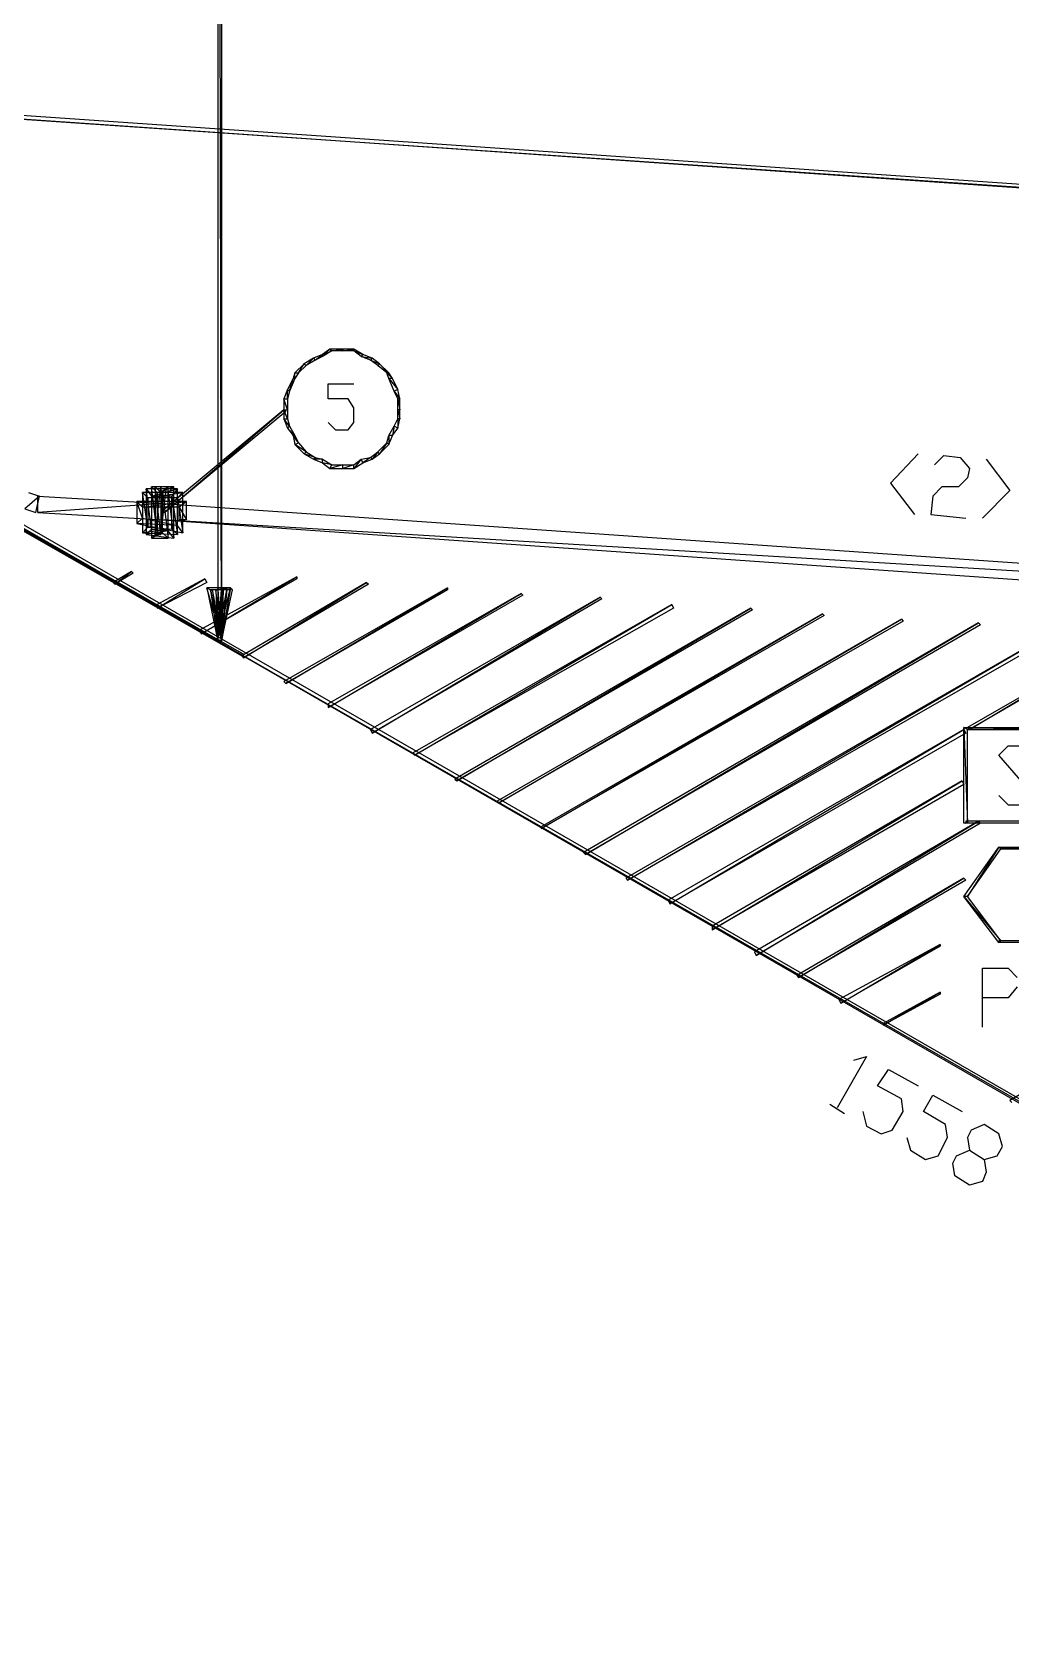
# Model space of a CAD drawing. Header units: millimetres. Extents: x 43 to 1147, y -811 to -31.
# Drawn here: x 334.2 to 398.1, y -571.8 to -466.8 of the extents above; entities that cross this region are included whole.
import ezdxf

# ---------------------------------------------------------------- set-up
doc = ezdxf.new("R2010")
doc.units = ezdxf.units.MM
doc.layers.add('EDITED_LINES', color=4, linetype='Continuous')

msp = doc.modelspace()

# ---------------------------------------------------------------- linework, layer by layer
at = {"layer": 'EDITED_LINES'}
for p, q in [((346.6, -506.56), (346.36, -398.68)), ((346.36, -398.68), (346.36, -506.56)), ((346.6, -506.56), (346.36, -398.68)), ((346.6, -398.68), (346.6, -506.56)), ((561.16, -487.96), (330.28, -472)), ((330.28, -472.24), (561.16, -487.96)), ((330.28, -472.24), (561.16, -487.96)), ((561.16, -488.2), (330.28, -472.24)), ((352, -488.44), (351.4, -489.04)), ((351.64, -489.04), (352, -488.44)), ((351.64, -489.04), (352, -488.44)), ((352.6, -488.08), (352, -488.44)), ((352, -488.44), (352.12, -488.56)), ((352, -488.44), (352.12, -488.56)), ((352.12, -488.56), (352.6, -488.08)), ((352.12, -488.56), (352.6, -488.08)), ((352.72, -488.2), (352.12, -488.56)), ((353.2, -487.84), (352.6, -488.08)), ((352.6, -488.08), (352.72, -488.2)), ((352.6, -488.08), (352.72, -488.2)), ((352.72, -488.2), (353.2, -487.84)), ((352.72, -488.2), (353.2, -487.84)), ((353.2, -487.96), (352.72, -488.2)), ((353.2, -487.96), (353.68, -487.48)), ((353.68, -487.48), (353.2, -487.84)), ((353.2, -487.96), (353.68, -487.48)), ((353.8, -487.6), (353.2, -487.96)), ((353.2, -487.84), (353.2, -487.96)), ((353.2, -487.84), (353.2, -487.96)), ((353.68, -487.48), (353.8, -487.6)), ((354.52, -487.48), (353.68, -487.48)), ((353.68, -487.48), (353.8, -487.6)), ((353.8, -487.6), (354.52, -487.48)), ((353.8, -487.6), (354.52, -487.48)), ((354.52, -487.6), (353.8, -487.6)), ((354.52, -487.48), (354.52, -487.6)), ((354.52, -487.48), (354.52, -487.6)), ((354.52, -487.6), (355.24, -487.48)), ((355.24, -487.48), (354.52, -487.48)), ((354.52, -487.6), (355.24, -487.48)), ((355.24, -487.6), (354.52, -487.6)), ((355.24, -487.48), (355.24, -487.6)), ((355.24, -487.48), (355.24, -487.6)), ((355.84, -487.84), (355.24, -487.48)), ((355.24, -487.6), (355.84, -487.84)), ((355.24, -487.6), (355.84, -487.84)), ((355.72, -487.96), (355.24, -487.6)), ((355.84, -487.84), (355.72, -487.96)), ((355.84, -487.84), (355.72, -487.96)), ((355.72, -487.96), (356.44, -488.08)), ((355.72, -487.96), (356.44, -488.08)), ((356.32, -488.2), (355.72, -487.96)), ((356.44, -488.08), (355.84, -487.84)), ((356.44, -488.08), (356.32, -488.2)), ((356.44, -488.08), (356.32, -488.2)), ((356.32, -488.2), (356.92, -488.44)), ((356.32, -488.2), (356.92, -488.44)), ((356.8, -488.56), (356.32, -488.2)), ((356.92, -488.44), (356.44, -488.08)), ((356.92, -488.44), (356.8, -488.56)), ((356.92, -488.44), (356.8, -488.56)), ((357.52, -489.04), (356.92, -488.44)), ((351.28, -489.4), (350.92, -490.12)), ((351.04, -490.24), (351.28, -489.4)), ((351.04, -490.24), (351.28, -489.4)), ((351.4, -489.4), (351.04, -490.24)), ((351.4, -489.04), (351.28, -489.4)), ((351.28, -489.4), (351.4, -489.4)), ((351.28, -489.4), (351.4, -489.4)), ((351.4, -489.4), (351.4, -489.04)), ((351.4, -489.4), (351.4, -489.04)), ((351.4, -489.04), (351.64, -489.04)), ((351.64, -489.04), (351.4, -489.4)), ((351.4, -489.04), (351.64, -489.04)), ((352.12, -488.56), (351.64, -489.04)), ((356.8, -488.56), (357.52, -489.04)), ((356.8, -488.56), (357.52, -489.04)), ((357.4, -489.04), (356.8, -488.56)), ((357.52, -489.04), (357.4, -489.04)), ((357.52, -489.04), (357.4, -489.04)), ((357.4, -489.04), (357.76, -489.4)), ((357.4, -489.04), (357.76, -489.4)), ((357.52, -489.4), (357.4, -489.04)), ((357.76, -489.4), (357.52, -489.04)), ((357.76, -489.4), (357.52, -489.4)), ((357.76, -489.4), (357.52, -489.4)), ((357.52, -489.4), (358.12, -490.12)), ((357.52, -489.4), (358.12, -490.12)), ((357.88, -490.24), (357.52, -489.4)), ((358.12, -490.12), (357.76, -489.4)), ((350.92, -490.12), (350.68, -490.72)), ((350.92, -490.72), (350.92, -490.12)), ((350.92, -490.72), (350.92, -490.12)), ((350.92, -490.12), (351.04, -490.24)), ((350.92, -490.12), (351.04, -490.24)), ((351.04, -490.24), (350.92, -490.72)), ((353.56, -490.72), (353.56, -489.76)), ((353.56, -489.76), (355.24, -489.76)), ((358.12, -490.12), (357.88, -490.24)), ((358.12, -490.12), (357.88, -490.24)), ((357.88, -490.24), (358.24, -490.72)), ((357.88, -490.24), (358.24, -490.72)), ((358.12, -490.72), (357.88, -490.24)), ((358.24, -490.72), (358.12, -490.12)), ((350.68, -491.44), (342.76, -498.04)), ((342.88, -498.16), (350.68, -491.44)), ((342.88, -498.16), (350.68, -491.44)), ((350.8, -491.56), (342.88, -498.16)), ((350.92, -491.44), (350.68, -490.72)), ((350.68, -490.72), (350.68, -491.44)), ((350.92, -491.44), (350.68, -490.72)), ((350.68, -490.72), (350.92, -490.72)), ((350.68, -490.72), (350.92, -490.72)), ((350.68, -491.44), (350.8, -491.56)), ((350.92, -492.04), (350.68, -491.44)), ((350.68, -491.44), (350.68, -492.04)), ((350.92, -492.04), (350.68, -491.44)), ((350.68, -491.44), (350.92, -491.44)), ((350.68, -491.44), (350.92, -491.44)), ((350.92, -490.72), (350.92, -491.44)), ((350.92, -491.44), (350.92, -492.04)), ((354.88, -490.72), (353.56, -490.72)), ((355.24, -491.32), (354.88, -490.72)), ((355.24, -492.28), (355.24, -491.32)), ((358.24, -490.72), (358.12, -490.72)), ((358.24, -490.72), (358.12, -490.72)), ((358.12, -490.72), (358.24, -491.44)), ((358.12, -490.72), (358.24, -491.44)), ((358.12, -491.44), (358.12, -490.72)), ((358.24, -491.44), (358.12, -491.44)), ((358.24, -491.44), (358.12, -491.44)), ((358.12, -491.44), (358.24, -492.04)), ((358.12, -491.44), (358.24, -492.04)), ((358.12, -492.04), (358.12, -491.44)), ((358.24, -491.44), (358.24, -490.72)), ((358.24, -492.04), (358.24, -491.44)), ((351.04, -492.52), (350.68, -492.04)), ((350.68, -492.04), (350.92, -492.64)), ((351.04, -492.52), (350.68, -492.04)), ((350.68, -492.04), (350.92, -492.04)), ((350.68, -492.04), (350.92, -492.04)), ((350.92, -492.04), (351.04, -492.52)), ((350.92, -492.64), (351.04, -492.52)), ((350.92, -492.64), (351.04, -492.52)), ((351.4, -493.12), (350.92, -492.64)), ((350.92, -492.64), (351.28, -493.12)), ((351.4, -493.12), (350.92, -492.64)), ((351.04, -492.52), (351.4, -493.12)), ((353.56, -492.28), (354.04, -492.76)), ((354.88, -492.76), (355.24, -492.28)), ((357.52, -493.12), (357.88, -492.52)), ((357.88, -492.52), (357.76, -493.12)), ((357.88, -492.52), (357.76, -493.12)), ((357.76, -493.12), (358.12, -492.64)), ((357.88, -492.52), (358.12, -492.04)), ((358.12, -492.64), (357.88, -492.52)), ((358.12, -492.64), (357.88, -492.52)), ((358.24, -492.04), (358.12, -492.04)), ((358.24, -492.04), (358.12, -492.04)), ((358.12, -492.04), (358.12, -492.64)), ((358.12, -492.64), (358.24, -492.04)), ((358.12, -492.04), (358.12, -492.64)), ((351.64, -493.6), (351.28, -493.12)), ((351.28, -493.12), (351.4, -493.72)), ((351.64, -493.6), (351.28, -493.12)), ((351.28, -493.12), (351.4, -493.12)), ((351.28, -493.12), (351.4, -493.12)), ((351.4, -493.12), (351.64, -493.6)), ((351.4, -493.72), (351.64, -493.6)), ((351.4, -493.72), (351.64, -493.6)), ((352.12, -494.2), (351.4, -493.72)), ((351.4, -493.72), (352, -494.32)), ((352.12, -494.2), (351.4, -493.72)), ((351.64, -493.6), (352.12, -494.2)), ((354.04, -492.76), (354.88, -492.76)), ((356.8, -494.2), (357.4, -493.6)), ((357.4, -493.6), (356.92, -494.32)), ((357.4, -493.6), (356.92, -494.32)), ((356.92, -494.32), (357.52, -493.72)), ((357.4, -493.6), (357.52, -493.12)), ((357.52, -493.72), (357.4, -493.6)), ((357.52, -493.72), (357.4, -493.6)), ((357.76, -493.12), (357.52, -493.12)), ((357.76, -493.12), (357.52, -493.12)), ((357.52, -493.12), (357.52, -493.72)), ((357.52, -493.72), (357.76, -493.12)), ((357.52, -493.12), (357.52, -493.72)), ((352, -494.32), (352.12, -494.2)), ((352, -494.32), (352.12, -494.2)), ((352.72, -494.56), (352, -494.32)), ((352, -494.32), (352.6, -494.68)), ((352.72, -494.56), (352, -494.32)), ((352.12, -494.2), (352.72, -494.56)), ((352.6, -494.68), (352.72, -494.56)), ((352.6, -494.68), (352.72, -494.56)), ((353.2, -494.68), (352.6, -494.68)), ((352.6, -494.68), (353.2, -494.92)), ((353.2, -494.68), (352.6, -494.68)), ((352.72, -494.56), (353.2, -494.68)), ((353.2, -494.92), (353.2, -494.68)), ((353.2, -494.68), (353.8, -495.04)), ((353.2, -494.92), (353.2, -494.68)), ((355.72, -494.68), (355.24, -495.28)), ((355.72, -494.68), (355.24, -495.28)), ((355.24, -495.04), (355.72, -494.68)), ((355.72, -494.68), (356.32, -494.56)), ((355.84, -494.92), (355.72, -494.68)), ((355.84, -494.92), (355.72, -494.68)), ((356.32, -494.56), (355.84, -494.92)), ((356.32, -494.56), (355.84, -494.92)), ((355.84, -494.92), (356.44, -494.68)), ((356.32, -494.56), (356.8, -494.2)), ((356.44, -494.68), (356.32, -494.56)), ((356.44, -494.68), (356.32, -494.56)), ((356.8, -494.2), (356.44, -494.68)), ((356.8, -494.2), (356.44, -494.68)), ((356.44, -494.68), (356.92, -494.32)), ((356.92, -494.32), (356.8, -494.2)), ((356.92, -494.32), (356.8, -494.2)), ((392.08, -494.32), (390.28, -496.24)), ((393.16, -495.04), (393.76, -494.44)), ((393.76, -494.44), (394.84, -494.56)), ((394.84, -494.56), (395.44, -495.28)), ((396.52, -494.68), (398.08, -496.72)), ((353.8, -495.04), (353.2, -494.92)), ((353.2, -494.92), (353.68, -495.28)), ((353.8, -495.04), (353.2, -494.92)), ((354.52, -495.04), (353.68, -495.28)), ((354.52, -495.04), (353.68, -495.28)), ((353.68, -495.28), (353.8, -495.04)), ((353.68, -495.28), (353.8, -495.04)), ((353.68, -495.28), (354.52, -495.28)), ((353.8, -495.04), (354.52, -495.04)), ((355.24, -495.04), (354.52, -495.28)), ((355.24, -495.04), (354.52, -495.28)), ((354.52, -495.28), (354.52, -495.04)), ((354.52, -495.04), (355.24, -495.04)), ((354.52, -495.28), (354.52, -495.04)), ((354.52, -495.28), (355.24, -495.28)), ((355.24, -495.28), (355.84, -494.92)), ((355.24, -495.28), (355.24, -495.04)), ((355.24, -495.28), (355.24, -495.04)), ((395.44, -495.28), (395.32, -495.88)), ((334, -496.84), (334.72, -497.08)), ((341.8, -499.12), (341.44, -496.84)), ((341.44, -496.84), (341.44, -499.48)), ((341.8, -499.12), (341.44, -496.84)), ((341.44, -496.84), (341.8, -497.2)), ((341.44, -496.84), (341.8, -497.2)), ((344.08, -496.84), (341.44, -496.84)), ((342.04, -499.24), (341.68, -496.6)), ((341.68, -496.6), (341.68, -499.6)), ((342.04, -499.24), (341.68, -496.6)), ((341.68, -496.6), (342.04, -497.08)), ((341.68, -496.6), (342.04, -497.08)), ((343.72, -496.6), (341.68, -496.6)), ((341.8, -497.2), (344.08, -496.84)), ((341.8, -497.2), (344.08, -496.84)), ((342.4, -499.48), (342.04, -496.48)), ((342.04, -496.48), (342.04, -499.84)), ((342.4, -499.48), (342.04, -496.48)), ((342.04, -496.48), (342.4, -496.84)), ((342.04, -496.48), (342.4, -496.84)), ((343.48, -496.48), (342.04, -496.48)), ((342.04, -497.08), (343.72, -496.6)), ((342.04, -497.08), (343.72, -496.6)), ((342.28, -499.6), (342.64, -496.48)), ((342.64, -499.6), (342.28, -496.48)), ((342.28, -496.48), (342.28, -499.6)), ((342.64, -499.6), (342.28, -496.48)), ((342.28, -496.48), (342.64, -496.84)), ((342.28, -496.48), (342.64, -496.84)), ((343.12, -496.48), (342.28, -496.48)), ((342.4, -496.84), (343.48, -496.48)), ((342.4, -496.84), (343.48, -496.48)), ((342.4, -496.84), (342.4, -499.48)), ((343.12, -496.84), (342.4, -496.84)), ((343, -496.48), (342.64, -496.48)), ((342.64, -496.48), (342.64, -499.6)), ((342.64, -499.6), (343, -496.48)), ((342.64, -496.48), (342.64, -499.6)), ((342.64, -496.84), (343.12, -496.48)), ((342.64, -496.84), (343.12, -496.48)), ((342.64, -496.84), (342.64, -499.6)), ((342.76, -496.84), (342.64, -496.84)), ((343.12, -496.48), (342.76, -496.84)), ((343.12, -496.48), (342.76, -496.84)), ((342.76, -496.84), (343.12, -499.84)), ((342.76, -496.84), (343.12, -499.84)), ((342.76, -499.48), (342.76, -496.84)), ((343.12, -499.84), (343.12, -496.48)), ((343.48, -496.48), (343.12, -496.84)), ((343.48, -496.48), (343.12, -496.84)), ((343.12, -496.84), (343.48, -499.84)), ((343.12, -496.84), (343.48, -499.84)), ((343.12, -499.36), (343.12, -496.84)), ((343.72, -496.6), (343.36, -497.08)), ((343.72, -496.6), (343.36, -497.08)), ((343.48, -499.84), (343.48, -496.48)), ((343.72, -499.6), (343.72, -496.6)), ((344.08, -496.84), (343.72, -497.2)), ((344.08, -496.84), (343.72, -497.2)), ((344.08, -499.48), (344.08, -496.84)), ((390.28, -496.24), (391.84, -498.28)), ((393.64, -496.48), (393.04, -497.08)), ((394.72, -496.48), (393.64, -496.48)), ((395.32, -495.88), (394.72, -496.48)), ((398.08, -496.72), (396.28, -498.52)), ((330.28, -497.32), (459.64, -571.6)), ((330.28, -497.32), (459.64, -571.6)), ((459.64, -571.84), (330.28, -497.32)), ((459.64, -571.6), (330.4, -497.08)), ((334.72, -497.08), (333.76, -497.92)), ((334.72, -497.08), (333.76, -497.92)), ((333.76, -497.92), (334.48, -498.16)), ((334.48, -498.16), (334.72, -497.08)), ((334.6, -498.16), (334.6, -497.08)), ((334.6, -497.08), (342.76, -497.56)), ((342.76, -497.56), (334.6, -498.16)), ((342.76, -497.56), (334.6, -498.16)), ((341.44, -498.52), (341.08, -497.44)), ((341.08, -497.44), (341.08, -498.88)), ((341.44, -498.52), (341.08, -497.44)), ((341.08, -497.44), (341.44, -497.8)), ((341.08, -497.44), (341.44, -497.8)), ((344.32, -497.44), (341.08, -497.44)), ((341.44, -497.8), (344.32, -497.44)), ((341.44, -497.8), (344.32, -497.44)), ((341.44, -497.8), (341.44, -498.52)), ((343.84, -497.8), (341.44, -497.8)), ((341.8, -497.2), (341.8, -499.12)), ((343.72, -497.2), (341.8, -497.2)), ((342.04, -497.08), (342.04, -499.24)), ((343.36, -497.08), (342.04, -497.08)), ((342.76, -498.64), (342.76, -497.56)), ((342.76, -497.56), (453.04, -505.24)), ((342.76, -498.64), (342.76, -497.56)), ((343.36, -497.08), (343.72, -499.6)), ((343.36, -497.08), (343.72, -499.6)), ((343.36, -499.24), (343.36, -497.08)), ((343.72, -497.2), (344.08, -499.48)), ((343.72, -497.2), (344.08, -499.48)), ((343.72, -499), (343.72, -497.2)), ((344.32, -497.44), (343.84, -497.8)), ((344.32, -497.44), (343.84, -497.8)), ((343.84, -497.8), (344.32, -498.64)), ((343.84, -497.8), (344.32, -498.64)), ((343.84, -498.64), (343.84, -497.8)), ((344.32, -498.64), (344.32, -497.44)), ((393.04, -497.08), (392.92, -498.28)), ((348.04, -507.4), (331.96, -498.4)), ((331.96, -498.4), (347.92, -507.52)), ((348.04, -507.4), (331.96, -498.4)), ((332.08, -498.28), (348.04, -507.4)), ((334.6, -498.16), (342.76, -498.64)), ((341.08, -498.88), (341.44, -498.52)), ((341.08, -498.88), (341.44, -498.52)), ((343.72, -499), (341.08, -498.88)), ((341.08, -498.88), (344.08, -499.48)), ((343.72, -499), (341.08, -498.88)), ((341.44, -498.52), (343.72, -499)), ((342.76, -498.04), (342.88, -498.16)), ((453.04, -505.24), (342.76, -498.64)), ((342.76, -498.64), (452.92, -506.32)), ((453.04, -505.24), (342.76, -498.64)), ((344.08, -499.48), (343.72, -499)), ((344.08, -499.48), (343.72, -499)), ((344.32, -498.64), (343.84, -498.64)), ((392.92, -498.28), (395.2, -498.52)), ((341.44, -499.48), (341.8, -499.12)), ((341.44, -499.48), (341.8, -499.12)), ((343.36, -499.24), (341.44, -499.48)), ((343.36, -499.24), (341.44, -499.48)), ((341.44, -499.48), (343.72, -499.6)), ((341.68, -499.6), (342.04, -499.24)), ((341.68, -499.6), (342.04, -499.24)), ((343.12, -499.36), (341.68, -499.6)), ((343.12, -499.36), (341.68, -499.6)), ((341.68, -499.6), (343.48, -499.84)), ((341.8, -499.12), (343.36, -499.24)), ((342.04, -499.24), (343.12, -499.36)), ((342.76, -499.48), (342.04, -499.84)), ((342.76, -499.48), (342.04, -499.84)), ((342.04, -499.84), (342.4, -499.48)), ((342.04, -499.84), (342.4, -499.48)), ((342.04, -499.84), (343.12, -499.84)), ((342.64, -499.6), (342.28, -499.6)), ((342.28, -499.6), (342.64, -499.6)), ((342.4, -499.48), (342.76, -499.48)), ((343.12, -499.84), (342.76, -499.48)), ((343.12, -499.84), (342.76, -499.48)), ((343.48, -499.84), (343.12, -499.36)), ((343.48, -499.84), (343.12, -499.36)), ((343.72, -499.6), (343.36, -499.24)), ((343.72, -499.6), (343.36, -499.24)), ((340.72, -502), (339.52, -502.72)), ((339.64, -502.84), (340.72, -502)), ((339.64, -502.84), (340.72, -502)), ((340.84, -502.12), (339.64, -502.84)), ((340.72, -502), (340.84, -502.12)), ((339.52, -502.72), (339.64, -502.84)), ((342.4, -504.4), (345.52, -502.48)), ((345.52, -502.48), (342.4, -504.16)), ((342.4, -504.4), (345.52, -502.48)), ((345.64, -502.72), (342.4, -504.4)), ((351.52, -502.36), (345.16, -505.84)), ((345.28, -506.08), (351.52, -502.36)), ((345.28, -506.08), (351.52, -502.36)), ((351.52, -502.48), (345.28, -506.08)), ((345.52, -502.48), (345.64, -502.72)), ((346.6, -506.44), (345.64, -503.08)), ((345.64, -503.08), (346.36, -506.56)), ((346.6, -506.44), (345.64, -503.08)), ((345.64, -503.08), (345.88, -503.2)), ((345.64, -503.08), (345.88, -503.2)), ((347.2, -503.08), (345.64, -503.08)), ((345.88, -503.2), (347.2, -503.08)), ((345.88, -503.2), (347.2, -503.08)), ((345.88, -503.2), (346.6, -506.44)), ((347.2, -503.2), (345.88, -503.2)), ((346.6, -506.44), (345.88, -503.2)), ((345.88, -503.2), (346.36, -506.56)), ((346.6, -506.44), (345.88, -503.2)), ((345.88, -503.2), (346, -503.2)), ((346, -503.2), (346.6, -506.44)), ((346.6, -506.44), (346.24, -503.2)), ((346.24, -503.2), (346.36, -506.56)), ((346.6, -506.44), (346.24, -503.2)), ((346.24, -503.2), (346.36, -503.2)), ((346.6, -506.44), (346.24, -503.2)), ((346.24, -503.2), (346.36, -506.56)), ((346.6, -506.44), (346.24, -503.2)), ((346.24, -503.2), (346.36, -503.2)), ((346.36, -506.44), (347.2, -503.08)), ((346.36, -506.44), (346.96, -503.2)), ((346.36, -506.44), (346.72, -503.2)), ((346.36, -503.2), (346.6, -506.44)), ((346.36, -506.44), (346.6, -503.2)), ((346.36, -503.2), (346.6, -506.44)), ((347.2, -503.08), (346.6, -506.56)), ((347.2, -503.08), (346.6, -506.56)), ((346.6, -506.56), (347.32, -503.2)), ((346.96, -503.2), (346.6, -506.56)), ((346.6, -506.56), (347.2, -503.2)), ((346.96, -503.2), (346.6, -506.56)), ((346.72, -503.2), (346.6, -506.56)), ((346.6, -506.56), (346.96, -503.2)), ((346.72, -503.2), (346.6, -506.56)), ((346.72, -503.2), (346.6, -503.2)), ((346.6, -503.2), (346.6, -506.56)), ((346.6, -506.56), (346.72, -503.2)), ((346.6, -503.2), (346.6, -506.56)), ((346.96, -503.2), (346.72, -503.2)), ((347.2, -503.2), (346.96, -503.2)), ((347.32, -503.2), (347.2, -503.08)), ((347.2, -503.08), (347.2, -503.2)), ((356.08, -502.72), (347.92, -507.52)), ((348.04, -507.64), (356.08, -502.72)), ((348.04, -507.64), (356.08, -502.72)), ((356.2, -502.84), (348.04, -507.64)), ((361.36, -503.08), (350.68, -509.2)), ((350.8, -509.32), (361.36, -503.08)), ((350.8, -509.32), (361.36, -503.08)), ((361.36, -503.2), (350.8, -509.32)), ((351.52, -502.36), (351.52, -502.48)), ((356.08, -502.72), (356.2, -502.84)), ((361.36, -503.08), (361.36, -503.2)), ((342.4, -504.16), (342.4, -504.4)), ((353.56, -510.88), (366.16, -503.44)), ((366.16, -503.44), (353.56, -510.64)), ((353.56, -510.88), (366.16, -503.44)), ((366.28, -503.56), (353.56, -510.88)), ((371.32, -503.68), (356.32, -512.32)), ((356.44, -512.56), (371.32, -503.68)), ((356.44, -512.56), (371.32, -503.68)), ((371.44, -503.8), (356.44, -512.56)), ((376, -504.16), (359.08, -513.88)), ((359.2, -514), (376, -504.16)), ((359.2, -514), (376, -504.16)), ((366.16, -503.44), (366.28, -503.56)), ((371.32, -503.68), (371.44, -503.8)), ((376, -504.16), (376.12, -504.4)), ((376.12, -504.4), (359.2, -514)), ((381.16, -504.4), (361.84, -515.56)), ((361.96, -515.68), (381.16, -504.4)), ((361.96, -515.68), (381.16, -504.4)), ((381.28, -504.52), (361.96, -515.68)), ((385.84, -504.76), (364.6, -517)), ((364.72, -517.12), (385.84, -504.76)), ((364.72, -517.12), (385.84, -504.76)), ((385.96, -504.88), (364.72, -517.12)), ((367.48, -518.8), (391, -505.12)), ((391, -505.12), (367.48, -518.68)), ((367.48, -518.8), (391, -505.12)), ((391.12, -505.24), (367.48, -518.8)), ((381.16, -504.4), (381.28, -504.52)), ((385.84, -504.76), (385.96, -504.88)), ((391, -505.12), (391.12, -505.24)), ((345.16, -505.84), (345.28, -506.08)), ((396.04, -505.36), (370.24, -520.36)), ((370.36, -520.48), (396.04, -505.36)), ((370.36, -520.48), (396.04, -505.36)), ((396.16, -505.48), (370.36, -520.48)), ((401.08, -505.84), (373, -522.04)), ((373.12, -522.16), (401.08, -505.84)), ((373.12, -522.16), (401.08, -505.84)), ((401.2, -506.08), (373.12, -522.16)), ((405.88, -506.08), (395.32, -512.2)), ((395.44, -512.32), (405.88, -506.08)), ((395.44, -512.32), (405.88, -506.08)), ((406, -506.2), (395.44, -512.32)), ((396.04, -505.36), (396.16, -505.48)), ((346.6, -506.56), (346.36, -506.44)), ((346.36, -506.56), (346.6, -506.44)), ((346.6, -506.56), (346.36, -506.44)), ((346.36, -506.56), (346.6, -506.44)), ((346.6, -506.56), (346.36, -506.44)), ((346.36, -506.56), (346.6, -506.44)), ((346.6, -506.56), (346.36, -506.44)), ((346.36, -506.56), (346.6, -506.44)), ((346.36, -506.56), (346.6, -506.56)), ((347.92, -507.52), (348.04, -507.4)), ((347.92, -507.52), (348.04, -507.64)), ((350.68, -509.2), (350.8, -509.32)), ((353.56, -510.64), (353.56, -510.88)), ((356.32, -512.32), (356.44, -512.56)), ((395.08, -512.32), (375.76, -523.48)), ((375.88, -523.72), (395.08, -512.32)), ((375.88, -523.72), (395.08, -512.32)), ((395.2, -512.56), (375.88, -523.72)), ((395.32, -512.32), (395.08, -512.2)), ((395.08, -512.2), (405.28, -512.2)), ((395.32, -512.32), (395.08, -512.2)), ((395.08, -512.2), (395.32, -518.44)), ((395.08, -512.2), (395.32, -518.44)), ((395.08, -518.44), (395.08, -512.2)), ((395.08, -512.32), (395.2, -512.56)), ((405.28, -512.2), (395.32, -512.32)), ((405.28, -512.2), (395.32, -512.32)), ((395.32, -512.2), (395.44, -512.32)), ((395.32, -512.32), (405.16, -512.32)), ((395.32, -518.44), (395.32, -512.32)), ((397.36, -514), (397.96, -513.4)), ((397.96, -513.4), (399.04, -513.4)), ((359.08, -513.88), (359.2, -514)), ((399.64, -516.64), (397.36, -514)), ((361.84, -515.56), (361.96, -515.68)), ((378.64, -525.4), (394.96, -515.68)), ((394.96, -515.68), (378.64, -525.16)), ((378.64, -525.4), (394.96, -515.68)), ((394.96, -515.68), (395.08, -515.92)), ((395.08, -515.92), (378.64, -525.4)), ((397.36, -516.64), (397.96, -517.24)), ((364.6, -517), (364.72, -517.12)), ((397.96, -517.24), (399.04, -517.24)), ((367.48, -518.68), (367.48, -518.8)), ((396.04, -518.32), (381.4, -526.84)), ((381.52, -527.08), (396.04, -518.32)), ((381.52, -527.08), (396.04, -518.32)), ((396.16, -518.44), (381.52, -527.08)), ((395.32, -518.44), (395.08, -518.44)), ((395.2, -518.32), (395.2, -518.44)), ((395.2, -518.44), (405.16, -518.32)), ((405.16, -518.32), (395.2, -518.32)), ((395.2, -518.44), (405.16, -518.32)), ((405.28, -518.44), (395.2, -518.44)), ((396.04, -518.32), (396.16, -518.44)), ((395.08, -523.24), (397.36, -520)), ((397.36, -520), (395.32, -523.24)), ((397.36, -520), (395.32, -523.24)), ((397.48, -520.12), (397.36, -520)), ((397.36, -520), (412, -520)), ((397.48, -520.12), (397.36, -520)), ((412, -520), (397.48, -520.12)), ((412, -520), (397.48, -520.12)), ((370.24, -520.36), (370.36, -520.48)), ((395.32, -523.24), (397.48, -520.12)), ((397.48, -520.12), (411.88, -520.12)), ((373, -522.04), (373.12, -522.16)), ((395.08, -522.04), (384.16, -528.4)), ((384.28, -528.52), (395.08, -522.04)), ((384.28, -528.52), (395.08, -522.04)), ((395.08, -522.04), (395.2, -522.16)), ((395.2, -522.16), (384.28, -528.52)), ((375.76, -523.48), (375.88, -523.72)), ((395.32, -523.24), (395.08, -523.24)), ((395.32, -523.24), (395.08, -523.24)), ((395.08, -523.24), (397.48, -526.12)), ((395.08, -523.24), (397.48, -526.12)), ((397.36, -526.24), (395.08, -523.24)), ((397.48, -526.12), (395.32, -523.24)), ((378.64, -525.16), (378.64, -525.4)), ((397.36, -526.12), (397.36, -526.24)), ((397.36, -526.24), (411.88, -526.12)), ((411.88, -526.12), (397.36, -526.12)), ((397.36, -526.24), (411.88, -526.12)), ((397.48, -526.12), (397.36, -526.24)), ((412, -526.24), (397.36, -526.24)), ((381.4, -526.84), (381.52, -527.08)), ((393.52, -526.36), (386.92, -529.96)), ((387.04, -530.2), (393.52, -526.36)), ((387.04, -530.2), (393.52, -526.36)), ((393.52, -526.48), (387.04, -530.2)), ((393.52, -526.36), (393.52, -526.48)), ((384.16, -528.4), (384.28, -528.52)), ((396.28, -531.76), (396.28, -527.92)), ((396.28, -527.92), (397.96, -527.92)), ((397.96, -527.92), (398.56, -528.52)), ((398.56, -529.12), (397.96, -529.84)), ((386.92, -529.96), (387.04, -530.2)), ((389.8, -531.64), (393.52, -529.48)), ((393.52, -529.48), (389.8, -531.52)), ((389.8, -531.64), (393.52, -529.48)), ((393.52, -529.6), (389.8, -531.64)), ((393.52, -529.48), (393.52, -529.6)), ((397.96, -529.84), (396.28, -529.84)), ((389.8, -531.52), (389.8, -531.64)), ((388.72, -533.68), (386.8, -537.04)), ((387.88, -533.92), (388.72, -533.68)), ((389.44, -535.6), (390.16, -534.52)), ((390.16, -534.52), (392.08, -535.6)), ((401.32, -534.64), (398.08, -536.56)), ((391, -536.44), (389.44, -535.6)), ((386.32, -536.8), (387.28, -537.4)), ((391.12, -537.28), (391, -536.44)), ((392.44, -537.28), (393.04, -536.2)), ((393.04, -536.2), (394.96, -537.28)), ((398.08, -536.56), (398.2, -536.68)), ((388.48, -537.28), (388.72, -538.24)), ((390.4, -538.48), (391.12, -537.28)), ((393.88, -538.12), (392.44, -537.28)), ((388.72, -538.24), (389.68, -538.72)), ((389.68, -538.72), (390.4, -538.48)), ((394, -538.96), (393.88, -538.12)), ((395.56, -538.48), (395.32, -538.96)), ((396.4, -538.12), (395.56, -538.48)), ((397.36, -538.72), (396.4, -538.12)), ((397.6, -539.56), (397.36, -538.72)), ((391.36, -538.96), (391.6, -539.8)), ((391.6, -539.8), (392.56, -540.4)), ((393.4, -540.16), (394, -538.96)), ((394.6, -540.16), (395.44, -539.8)), ((395.32, -538.96), (395.44, -539.8)), ((395.44, -539.8), (396.4, -540.4)), ((397.24, -540.16), (397.6, -539.56)), ((392.56, -540.4), (393.4, -540.16)), ((394.36, -540.64), (394.6, -540.16)), ((394.48, -541.48), (394.36, -540.64)), ((396.4, -540.4), (397.24, -540.16)), ((396.4, -540.4), (396.52, -541.24)), ((395.44, -542.08), (394.48, -541.48)), ((396.28, -541.84), (395.44, -542.08)), ((396.52, -541.24), (396.28, -541.84))]:
    msp.add_line(p, q, dxfattribs=at)

doc.saveas('drawing.dxf')
